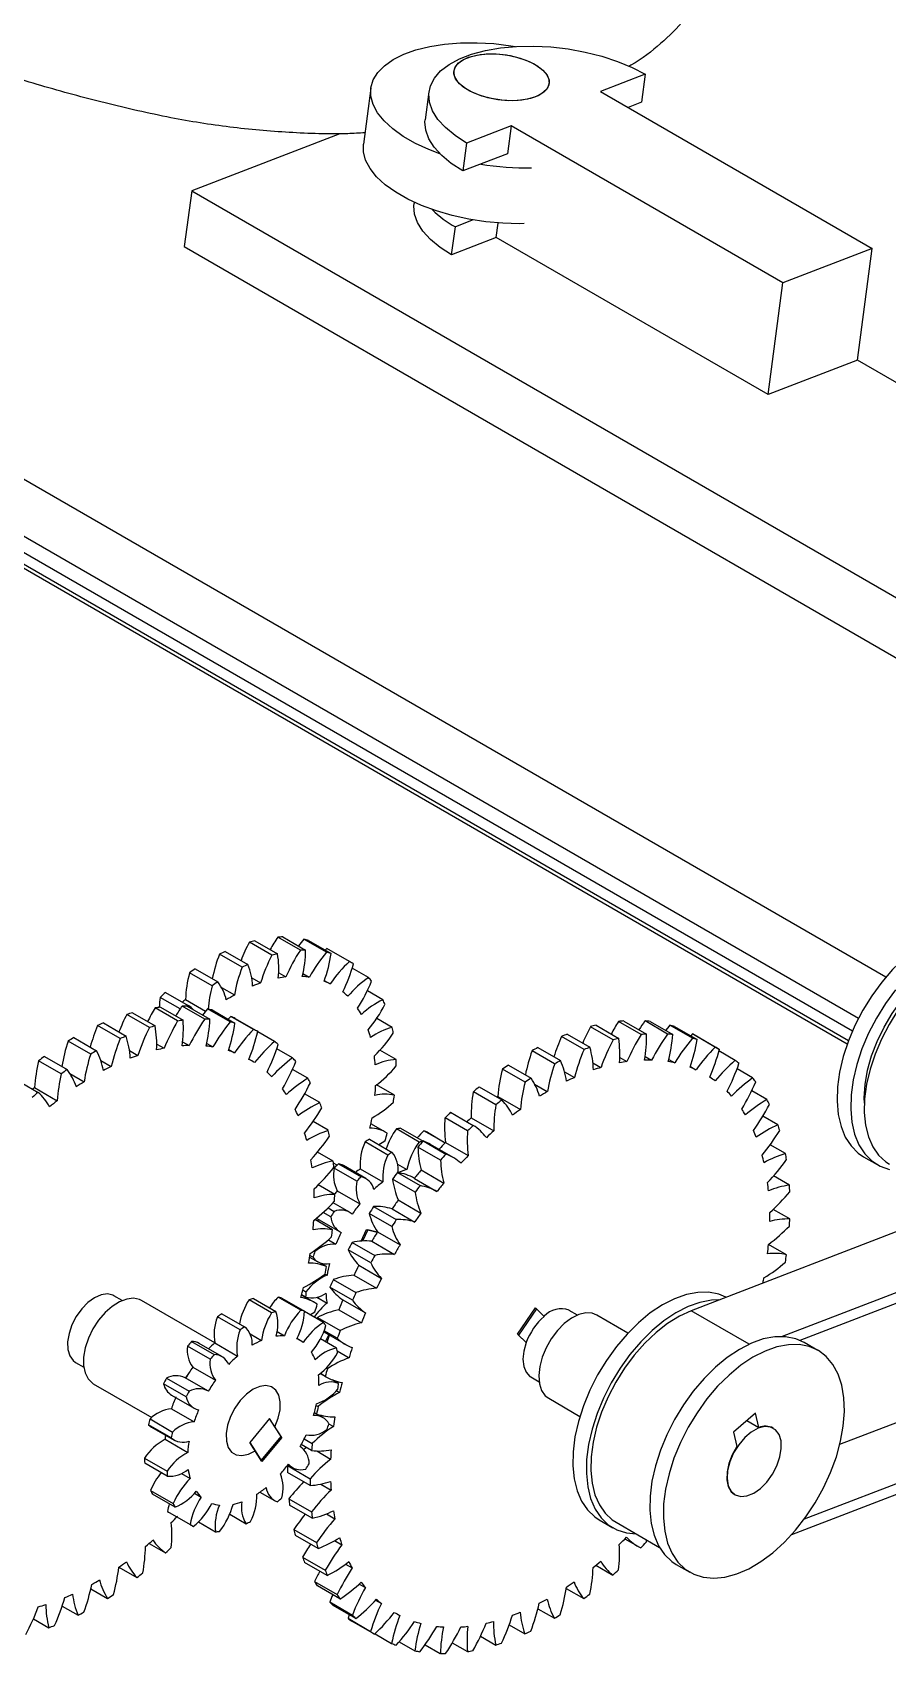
# Model space of a CAD drawing. Header units: millimetres. Extents: x 15 to 415, y 5 to 292.
# Drawn here: x 255.2 to 281.9, y 81.2 to 131.8 of the extents above; entities that cross this region are included whole.
import ezdxf

# ---------------------------------------------------------------- set-up
doc = ezdxf.new("R2010")
doc.units = ezdxf.units.MM

msp = doc.modelspace()

# ---------------------------------------------------------------- linework, layer by layer
at = {"color": 7, "linetype": 'Continuous', "lineweight": 25}
for p, q in [((265.809, 130.09), (265.577, 128.345)), ((274.378, 130.527), (272.983, 129.991)), ((274.378, 130.527), (274.261, 129.655)), ((267.623, 129.983), (267.506, 129.11)), ((272.983, 129.991), (281.467, 125.091)), ((274.261, 129.655), (273.843, 129.494)), ((264.839, 128.67), (260.217, 126.892)), ((270.193, 128.917), (268.798, 128.381)), ((270.193, 128.917), (270.076, 128.045)), ((278.677, 124.018), (270.193, 128.917)), ((268.798, 128.381), (268.681, 127.508)), ((270.076, 128.045), (268.681, 127.508)), ((260.217, 126.892), (259.984, 125.147)), ((260.217, 126.892), (282.843, 113.827)), ((267.162, 126.531), (267.157, 126.493)), ((268.332, 124.891), (268.448, 125.763)), ((269.006, 125.978), (268.448, 125.763)), ((269.727, 125.427), (269.788, 125.884)), ((259.984, 125.147), (282.611, 112.082)), ((269.727, 125.427), (268.332, 124.891)), ((278.212, 120.528), (269.727, 125.427)), ((281.467, 125.091), (278.677, 124.018)), ((281.002, 121.601), (281.467, 125.091)), ((278.212, 120.528), (278.677, 124.018)), ((281.002, 121.601), (278.212, 120.528)), ((286.608, 118.364), (281.002, 121.601)), ((246.004, 121.283), (281.036, 101.055)), ((245.903, 120.84), (280.849, 100.662)), ((281.889, 102.337), (249.814, 120.858)), ((245.954, 120.44), (280.727, 100.361)), ((246.148, 120.203), (280.689, 100.259)), ((262.722, 103.025), (262.015, 103.433)), ((262.184, 103.479), (262.891, 103.071)), ((263.61, 103.183), (262.903, 103.591)), ((263.061, 103.596), (263.768, 103.187)), ((264.426, 103.117), (263.719, 103.525)), ((263.86, 103.488), (264.567, 103.08)), ((261.793, 102.649), (261.086, 103.057)), ((261.26, 103.143), (261.967, 102.735)), ((264.436, 103.237), (264.382, 103.187)), ((265.143, 102.829), (264.436, 103.237)), ((260.854, 102.068), (260.147, 102.476)), ((260.32, 102.598), (261.027, 102.19)), ((262.09, 102.318), (262.367, 102.158)), ((262.931, 102.475), (263.156, 102.345)), ((263.69, 102.451), (263.888, 102.337)), ((264.356, 102.239), (264.54, 102.134)), ((265.736, 102.33), (265.227, 102.624)), ((259.397, 101.864), (260.104, 101.456)), ((261.15, 102.013), (261.55, 101.783)), ((266.185, 101.636), (265.701, 101.916)), ((258.364, 101.228), (259.071, 100.82)), ((259.776, 100.972), (259.069, 101.38)), ((259.854, 101.349), (259.23, 101.709)), ((259.241, 101.403), (259.948, 100.995)), ((260.621, 101.03), (259.914, 101.438)), ((260.023, 101.639), (260.65, 101.278)), ((260.077, 101.432), (260.784, 101.024)), ((261.414, 100.942), (260.707, 101.35)), ((260.858, 101.315), (261.565, 100.907)), ((257.982, 100.42), (257.275, 100.829)), ((257.458, 100.909), (258.165, 100.501)), ((258.892, 100.767), (258.185, 101.176)), ((262.142, 100.708), (261.435, 101.116)), ((261.572, 101.053), (262.279, 100.644)), ((266.475, 100.772), (265.992, 101.05)), ((273.373, 100.386), (272.666, 100.794)), ((272.843, 100.838), (273.55, 100.43)), ((274.247, 100.548), (273.54, 100.956)), ((273.709, 100.971), (274.417, 100.563)), ((275.078, 100.564), (274.371, 100.972)), ((274.53, 100.958), (275.237, 100.55)), ((275.853, 100.433), (275.146, 100.842)), ((275.293, 100.798), (276, 100.39)), ((257.06, 99.936), (256.353, 100.344)), ((256.538, 100.452), (257.245, 100.043)), ((259.123, 100.252), (259.352, 100.119)), ((259.93, 100.326), (260.135, 100.207)), ((260.685, 100.27), (260.874, 100.161)), ((262.796, 100.333), (262.276, 100.633)), ((272.469, 100.08), (271.762, 100.488)), ((271.944, 100.56), (272.651, 100.152)), ((275.854, 100.567), (275.797, 100.507)), ((276.561, 100.158), (275.854, 100.567)), ((275.986, 100.495), (276.693, 100.086)), ((256.14, 99.322), (255.433, 99.73)), ((255.616, 99.862), (256.323, 99.454)), ((257.375, 99.736), (257.699, 99.549)), ((258.271, 100.052), (258.536, 99.899)), ((261.378, 100.084), (261.556, 99.981)), ((262.036, 99.754), (262.003, 99.773)), ((263.364, 99.821), (262.871, 100.106)), ((266.596, 99.765), (266.091, 100.057)), ((271.549, 99.635), (270.842, 100.043)), ((271.026, 100.143), (271.733, 99.734)), ((273.583, 99.831), (273.804, 99.703)), ((274.375, 99.868), (274.575, 99.752)), ((275.113, 99.774), (275.299, 99.667)), ((277.191, 99.743), (276.68, 100.038)), ((256.412, 99.329), (256.854, 99.074)), ((263.839, 99.182), (263.361, 99.458)), ((270.627, 99.057), (269.92, 99.465)), ((270.104, 99.591), (270.811, 99.182)), ((271.861, 99.383), (272.164, 99.208)), ((272.743, 99.667), (272.996, 99.521)), ((275.788, 99.551), (275.963, 99.449)), ((277.733, 99.193), (277.245, 99.475)), ((254.708, 99.151), (255.415, 98.742)), ((255.308, 98.891), (256.015, 98.483)), ((264.212, 98.423), (263.74, 98.696)), ((266.543, 98.652), (265.984, 98.974)), ((269.717, 98.356), (269.01, 98.764)), ((269.19, 98.913), (269.897, 98.505)), ((270.924, 98.997), (271.32, 98.768)), ((278.179, 98.518), (277.703, 98.793)), ((269.771, 98.618), (270.478, 98.21)), ((292.548, 98.368), (275.808, 91.928)), ((264.48, 97.558), (264.004, 97.832)), ((266.269, 97.5), (265.81, 97.765)), ((268.832, 97.541), (268.125, 97.95)), ((268.299, 98.121), (269.006, 97.712)), ((268.943, 97.949), (269.65, 97.541)), ((278.522, 97.727), (278.05, 98)), ((266.335, 96.786), (265.628, 97.195)), ((265.768, 97.278), (266.475, 96.87)), ((267.313, 97.192), (266.606, 97.6)), ((266.738, 97.621), (267.438, 97.217)), ((267.445, 97.225), (268.152, 96.816)), ((268.126, 97.163), (267.469, 97.542)), ((267.574, 97.497), (268.135, 97.172)), ((268.141, 97.179), (268.849, 96.771)), ((264.636, 96.598), (264.148, 96.88)), ((267.987, 96.626), (267.28, 97.035)), ((268.382, 96.71), (267.675, 97.119)), ((278.758, 96.833), (278.279, 97.109)), ((293.657, 96.889), (278.659, 91.12)), ((281.197, 96.732), (281.621, 96.487)), ((264.754, 96.472), (264.642, 96.537)), ((265.374, 95.971), (264.667, 96.38)), ((264.796, 96.516), (265.503, 96.107)), ((265.657, 96.052), (264.95, 96.46)), ((265.477, 96.354), (266.184, 95.946)), ((266.64, 96.239), (267.347, 95.831)), ((266.642, 96.506), (266.936, 96.336)), ((267.379, 96.32), (268.086, 95.912)), ((293.012, 96.31), (279.211, 91.001)), ((264.68, 95.559), (264.168, 95.855)), ((264.761, 95.669), (265.468, 95.26)), ((267.193, 95.624), (266.486, 96.033)), ((267.168, 96.059), (267.875, 95.65)), ((278.882, 95.849), (278.388, 96.134)), ((265.14, 95.003), (264.632, 95.297)), ((265.896, 95.179), (266.603, 94.77)), ((266.666, 95.385), (267.373, 94.977)), ((264.61, 94.456), (264.06, 94.774)), ((264.122, 94.808), (264.829, 94.4)), ((264.175, 94.777), (264.151, 94.721)), ((264.559, 94.857), (264.321, 94.994)), ((264.472, 95.136), (264.66, 95.027)), ((266.463, 94.551), (265.756, 94.959)), ((266.472, 95.104), (267.179, 94.696)), ((278.893, 94.79), (278.371, 95.091)), ((264.482, 94.14), (264.716, 94.004)), ((265.503, 94.099), (265.672, 94.466)), ((265.714, 94.455), (265.552, 94.102)), ((265.672, 94.466), (266.009, 94.378)), ((266.009, 94.378), (265.714, 94.455)), ((266.015, 94.388), (266.722, 93.98)), ((264, 93.594), (263.906, 93.649)), ((264.031, 93.792), (264.06, 93.775)), ((265.808, 93.422), (265.101, 93.83)), ((265.225, 94.059), (265.932, 93.651)), ((265.841, 94.093), (266.548, 93.684)), ((278.79, 93.671), (278.227, 93.997)), ((263.898, 93.6), (264.152, 93.454)), ((264.428, 93.306), (264.24, 93.414)), ((265.435, 93.345), (266.142, 92.937)), ((264.378, 93.072), (264.442, 93.035)), ((265.238, 92.255), (264.531, 92.663)), ((264.637, 92.899), (265.345, 92.49)), ((265.282, 93.039), (265.99, 92.63)), ((278.075, 92.8), (278.059, 92.809)), ((258.042, 92.245), (257.785, 92.394)), ((260.936, 90.921), (258.642, 92.245)), ((262.711, 91.86), (262.004, 92.268)), ((262.14, 92.307), (262.847, 91.899)), ((263.62, 91.94), (262.913, 92.348)), ((263.028, 92.321), (263.735, 91.913)), ((264.052, 92.179), (263.644, 92.415)), ((263.773, 92.354), (263.647, 92.427)), ((263.685, 92.577), (263.783, 92.521)), ((264.119, 92.349), (264.44, 92.164)), ((264.934, 92.271), (265.642, 91.862)), ((261.724, 91.325), (261.017, 91.734)), ((261.155, 91.834), (261.862, 91.426)), ((264.329, 91.555), (263.734, 91.898)), ((264.142, 91.714), (264.849, 91.305)), ((264.806, 91.958), (265.514, 91.55)), ((270.386, 91.194), (270.95, 92.012)), ((270.982, 91.982), (270.417, 91.164)), ((270.95, 92.012), (271.224, 91.751)), ((271.224, 91.751), (270.982, 91.982)), ((272.264, 91.79), (272.006, 91.938)), ((273.838, 91.227), (272.864, 91.79)), ((277.624, 90.88), (275.808, 91.928)), ((280.457, 87.757), (290.951, 91.793)), ((262.038, 91.202), (262.396, 90.996)), ((262.883, 91.275), (263.113, 91.142)), ((264.338, 91.266), (265.025, 90.869)), ((264.761, 91.067), (264.353, 91.303)), ((270.386, 91.194), (270.66, 90.933)), ((270.417, 91.164), (270.66, 90.933)), ((260.792, 90.409), (260.085, 90.817)), ((260.208, 90.965), (260.915, 90.557)), ((261.159, 90.493), (260.452, 90.902)), ((260.936, 90.92), (261.644, 90.512)), ((263.585, 91.008), (263.499, 91.058)), ((264.741, 90.757), (264.237, 91.047)), ((264.761, 90.671), (265.127, 90.46)), ((279.77, 90.688), (279.346, 90.933)), ((256.585, 90.315), (256.842, 90.167)), ((260.25, 90.164), (260.958, 89.755)), ((264.418, 90.134), (264.452, 90.114)), ((278.955, 84.943), (292.556, 90.175)), ((279.348, 85.425), (292.21, 90.373)), ((257.116, 89.664), (257.142, 89.647)), ((257.142, 89.647), (258.967, 88.594)), ((260.042, 89.234), (259.335, 89.643)), ((259.426, 89.818), (260.133, 89.41)), ((260.716, 89.427), (260.009, 89.835)), ((260.133, 89.993), (260.02, 89.828)), ((264.231, 89.966), (264.418, 89.858)), ((264.385, 89.877), (264.232, 89.966)), ((264.801, 89.653), (264.599, 89.77)), ((270.806, 89.86), (271.063, 89.711)), ((259.583, 89.29), (260.29, 88.882)), ((264.737, 89.433), (264.835, 89.376)), ((271.363, 89.192), (272.338, 88.629)), ((259.58, 88.866), (260.287, 88.457)), ((264.116, 88.702), (264.046, 88.743)), ((264.103, 88.968), (264.161, 88.935)), ((264.315, 88.59), (264.127, 88.699)), ((277.817, 88.725), (277.131, 88.132)), ((277.927, 88.278), (277.817, 88.725)), ((259.574, 87.96), (258.867, 88.368)), ((258.913, 88.548), (259.62, 88.139)), ((258.963, 88.295), (259.67, 87.887)), ((262.648, 88.557), (262.026, 87.809)), ((262.648, 88.557), (262.026, 87.809)), ((263.03, 87.964), (262.648, 88.557)), ((262.814, 88.3), (262.648, 88.557)), ((263.005, 88.002), (262.814, 88.3)), ((264.498, 88.4), (264.643, 88.316)), ((277.131, 88.132), (277.241, 87.685)), ((277.55, 88.495), (277.927, 88.278)), ((278.382, 88.257), (278.37, 88.264)), ((259.384, 87.912), (260.091, 87.504)), ((262.409, 87.216), (262.026, 87.809)), ((262.026, 87.809), (262.192, 87.552)), ((262.384, 87.254), (263.005, 88.002)), ((263.03, 87.964), (262.409, 87.216)), ((263.957, 87.561), (263.634, 87.747)), ((263.73, 87.93), (263.98, 87.785)), ((258.741, 87.325), (259.448, 86.917)), ((259.453, 86.758), (258.746, 87.167)), ((262.192, 87.552), (262.384, 87.254)), ((263.204, 87.091), (263.911, 86.683)), ((263.219, 87.112), (263.365, 87.028)), ((264.118, 87.547), (264.554, 87.295)), ((259.895, 86.843), (260.17, 86.684)), ((263.911, 86.47), (263.204, 86.878)), ((258.931, 86.316), (259.638, 85.908)), ((259.693, 85.791), (258.986, 86.2)), ((260.302, 86.232), (260.515, 86.11)), ((262.344, 86.262), (262.8, 85.999)), ((263.249, 86.053), (263.956, 85.645)), ((264.247, 86.514), (264.569, 86.328)), ((277.17, 86.185), (277.182, 86.179)), ((259.459, 85.657), (260.166, 85.249)), ((259.528, 85.614), (260.235, 85.206)), ((261.401, 85.57), (261.911, 85.275)), ((263.979, 85.447), (263.272, 85.855)), ((264.423, 85.583), (264.687, 85.431)), ((260.428, 85.335), (260.959, 85.028)), ((263.407, 85.094), (264.114, 84.686)), ((272.942, 85.394), (273.366, 85.149)), ((273.466, 85.322), (274.821, 84.539)), ((258.885, 84.663), (259.401, 84.365)), ((264.159, 84.505), (263.452, 84.914)), ((264.679, 84.748), (264.907, 84.617)), ((273.744, 84.802), (274.143, 84.572)), ((274.41, 84.776), (274.409, 84.702)), ((263.676, 84.23), (264.383, 83.822)), ((264.449, 83.661), (263.742, 84.07)), ((265.021, 84.016), (265.225, 83.897)), ((257.943, 83.92), (258.504, 83.596)), ((272.838, 83.98), (273.365, 83.675)), ((275.346, 84.005), (275.77, 83.76)), ((257.065, 83.246), (257.587, 82.944)), ((264.051, 83.473), (264.758, 83.064)), ((264.845, 82.927), (264.138, 83.335)), ((265.449, 83.393), (265.638, 83.284)), ((271.91, 83.257), (272.461, 82.939)), ((256.17, 82.706), (256.664, 82.42)), ((264.526, 82.834), (265.233, 82.426)), ((265.34, 82.313), (264.633, 82.722)), ((265.959, 82.889), (266.137, 82.787)), ((266.542, 82.507), (266.556, 82.499)), ((271.028, 82.619), (271.541, 82.323)), ((255.271, 82.307), (255.749, 82.031)), ((265.096, 82.324), (265.803, 81.916)), ((265.927, 81.83), (265.22, 82.238)), ((270.13, 82.12), (270.619, 81.837)), ((265.939, 81.841), (266.457, 81.542)), ((266.694, 81.594), (267.186, 81.31)), ((267.502, 81.499), (267.979, 81.223)), ((268.352, 81.556), (268.825, 81.283)), ((269.233, 81.764), (269.709, 81.489))]:
    msp.add_line(p, q, dxfattribs=at)
at = {"color": 7, "linetype": 'Continuous', "lineweight": 25, "flags": 128}
for points in [[(267.961, 128.048), (267.625, 128.175), (267.199, 128.371), (266.819, 128.588), (266.491, 128.823), (266.222, 129.071), (266.017, 129.327), (265.878, 129.588), (265.809, 129.848), (265.811, 130.103), (265.884, 130.349), (266.026, 130.58), (266.234, 130.793), (266.506, 130.984), (266.837, 131.15), (267.219, 131.288), (267.648, 131.394), (268.114, 131.468), (268.61, 131.508), (269.127, 131.513), (269.655, 131.484), (270.185, 131.42), (270.331, 131.396)], [(268.798, 128.381), (268.438, 128.613), (268.138, 128.861), (267.902, 129.12), (267.734, 129.386), (267.638, 129.652), (267.616, 129.915), (267.668, 130.169), (267.793, 130.41), (267.988, 130.633), (268.251, 130.835), (268.576, 131.01), (268.956, 131.157), (269.386, 131.271), (269.857, 131.352), (270.36, 131.398), (270.886, 131.407), (271.425, 131.38), (271.967, 131.317), (272.502, 131.22), (273.02, 131.089), (273.511, 130.928), (273.967, 130.74), (274.378, 130.527)], [(270.951, 129.821), (270.702, 129.749), (270.414, 129.709), (270.102, 129.703), (269.78, 129.731), (269.463, 129.791), (269.166, 129.882), (268.903, 129.999), (268.687, 130.136), (268.526, 130.287), (268.429, 130.444), (268.401, 130.602), (268.442, 130.751), (268.551, 130.886), (268.723, 130.999), (268.949, 131.086), (269.22, 131.143), (269.521, 131.166), (269.84, 131.155), (270.161, 131.111), (270.47, 131.034), (270.752, 130.93), (270.993, 130.803), (271.182, 130.658), (271.312, 130.503), (271.375, 130.344), (271.368, 130.19), (271.293, 130.047), (271.151, 129.922), (270.951, 129.821)], [(271.12, 130.712), (271.272, 130.56), (271.36, 130.402), (271.379, 130.245), (271.328, 130.098), (271.21, 129.965), (271.031, 129.855), (270.798, 129.772), (270.523, 129.72), (270.218, 129.701), (269.898, 129.717), (269.577, 129.766), (269.272, 129.846), (268.995, 129.954), (268.76, 130.084), (268.578, 130.23), (268.457, 130.386), (268.403, 130.545), (268.419, 130.698), (268.504, 130.839), (268.654, 130.961), (268.861, 131.058), (269.116, 131.126), (269.408, 131.162), (269.722, 131.163), (270.045, 131.131), (270.36, 131.066), (270.653, 130.971), (270.91, 130.852), (271.12, 130.712)], [(268.681, 127.508), (268.322, 127.741), (268.022, 127.989), (267.785, 128.248), (267.618, 128.513), (267.522, 128.78), (267.5, 129.042), (267.506, 129.11)], [(270.596, 125.865), (270.45, 125.862), (269.926, 125.875), (269.396, 125.922), (268.868, 126.002), (268.352, 126.116), (267.857, 126.259), (267.393, 126.43), (266.966, 126.626), (266.586, 126.843), (266.259, 127.078), (265.99, 127.326), (265.784, 127.582), (265.646, 127.843), (265.577, 128.103), (265.577, 128.345)], [(268.332, 124.891), (267.973, 125.123), (267.673, 125.371), (267.436, 125.63), (267.269, 125.895), (267.173, 126.162), (267.151, 126.425), (267.157, 126.493)], [(284.312, 103.841), (283.955, 103.78), (283.585, 103.655), (283.208, 103.469), (282.831, 103.223), (282.461, 102.924), (282.103, 102.577), (281.765, 102.186), (281.453, 101.76), (281.172, 101.307), (280.927, 100.833), (280.722, 100.348), (280.562, 99.861), (280.448, 99.379), (280.384, 98.912), (280.37, 98.468), (280.406, 98.054), (280.492, 97.679), (280.627, 97.349), (280.807, 97.07), (281.03, 96.846), (281.197, 96.732)], [(281.221, 98.407), (281.217, 98.572), (281.244, 98.992), (281.321, 99.432), (281.448, 99.883), (281.62, 100.335), (281.836, 100.78), (282.089, 101.206), (282.375, 101.606), (282.688, 101.971), (283.021, 102.292), (283.366, 102.564), (283.717, 102.78), (283.759, 102.802)], [(284.346, 103.103), (283.981, 102.934), (283.615, 102.705), (283.254, 102.423), (282.905, 102.091), (282.574, 101.716), (282.269, 101.306), (281.994, 100.867), (281.754, 100.408), (281.555, 99.937), (281.399, 99.464), (281.29, 98.997), (281.23, 98.544), (281.219, 98.115), (281.259, 97.717), (281.347, 97.357), (281.484, 97.043), (281.665, 96.78), (281.888, 96.572), (282.004, 96.497)], [(282.19, 101.941), (281.877, 101.515), (281.596, 101.062), (281.351, 100.588), (281.146, 100.103), (280.986, 99.616), (280.872, 99.134), (280.808, 98.667), (280.794, 98.223), (280.83, 97.81), (280.916, 97.434), (281.051, 97.104), (281.231, 96.825), (281.454, 96.601), (281.716, 96.438), (282.011, 96.336)], [(260.104, 101.456), (260.083, 101.437), (260.078, 101.432)], [(261.435, 101.116), (261.358, 101.032), (261.354, 101.028)], [(275.146, 100.842), (275.072, 100.752), (275.014, 100.679)], [(269.771, 98.618), (269.741, 98.596), (269.74, 98.596)], [(264.179, 94.78), (264.156, 94.735), (264.15, 94.722)], [(257.785, 92.394), (257.755, 92.41), (257.584, 92.449), (257.389, 92.423), (257.182, 92.332), (256.975, 92.182), (256.781, 91.982), (256.611, 91.744), (256.476, 91.482), (256.384, 91.213), (256.34, 90.952), (256.347, 90.716), (256.406, 90.518), (256.511, 90.37), (256.585, 90.315)], [(258.642, 92.245), (258.586, 92.273), (258.398, 92.315), (258.185, 92.292), (257.959, 92.207), (257.73, 92.063), (257.509, 91.866), (257.305, 91.627), (257.129, 91.356), (256.989, 91.065), (256.89, 90.769), (256.839, 90.481), (256.837, 90.215), (256.884, 89.984), (256.979, 89.797), (257.116, 89.664)], [(276.896, 92.347), (276.673, 92.44), (276.359, 92.502), (276.02, 92.499), (275.662, 92.432), (275.291, 92.3), (274.914, 92.107), (274.537, 91.856), (274.167, 91.552), (273.812, 91.199), (273.476, 90.805), (273.167, 90.376), (272.889, 89.92), (272.648, 89.445), (272.448, 88.959), (272.292, 88.472), (272.184, 87.991), (272.125, 87.526), (272.116, 87.085), (272.157, 86.675), (272.249, 86.304), (272.388, 85.979), (272.573, 85.705), (272.8, 85.488), (272.942, 85.394)], [(276.679, 92.263), (276.444, 92.254), (276.086, 92.187), (275.715, 92.055), (275.338, 91.862), (274.961, 91.611), (274.592, 91.307), (274.236, 90.954), (273.9, 90.56), (273.591, 90.131), (273.313, 89.675), (273.072, 89.2), (272.872, 88.714), (272.716, 88.227), (272.608, 87.746), (272.549, 87.281), (272.54, 86.84), (272.582, 86.43), (272.673, 86.059), (272.812, 85.734), (272.997, 85.46), (273.224, 85.243), (273.49, 85.085), (273.788, 84.991), (274.09, 84.961)], [(263.908, 91.797), (263.98, 91.838), (264.065, 91.889)], [(264.142, 91.714), (264.13, 91.684), (264.126, 91.672)], [(272.864, 91.79), (272.724, 91.845), (272.524, 91.857), (272.304, 91.805), (272.075, 91.692), (271.848, 91.523), (271.634, 91.306), (271.441, 91.05), (271.281, 90.768), (271.159, 90.474), (271.082, 90.18)], [(275.808, 91.928), (275.443, 91.759), (275.077, 91.53), (274.716, 91.248), (274.367, 90.916), (274.036, 90.541), (273.731, 90.131), (273.456, 89.692), (273.216, 89.233), (273.017, 88.762), (272.861, 88.289), (272.752, 87.822), (272.691, 87.369), (272.681, 86.94), (272.72, 86.542), (272.809, 86.182), (272.946, 85.868), (273.127, 85.604), (273.35, 85.397), (273.466, 85.322)], [(279.346, 90.933), (279.077, 91.052), (278.763, 91.114), (278.424, 91.111), (278.066, 91.044), (277.695, 90.912), (277.318, 90.719), (276.941, 90.468), (276.571, 90.164), (276.216, 89.811), (275.88, 89.417), (275.571, 88.988), (275.293, 88.532), (275.052, 88.056), (274.852, 87.571), (274.696, 87.083), (274.588, 86.603), (274.529, 86.138), (274.52, 85.697), (274.561, 85.287), (274.653, 84.916), (274.792, 84.591), (274.977, 84.317), (275.204, 84.1), (275.346, 84.005)], [(270.66, 90.933), (270.584, 90.665), (270.558, 90.411), (270.583, 90.186), (270.658, 90.005), (270.779, 89.877), (270.806, 89.86)], [(280.515, 89.598), (280.399, 89.946), (280.237, 90.247), (280.03, 90.493), (279.784, 90.681), (279.501, 90.807), (279.187, 90.869), (278.848, 90.866), (278.49, 90.799), (278.119, 90.667), (277.742, 90.474), (277.365, 90.223), (276.996, 89.919), (276.64, 89.566), (276.304, 89.172), (275.995, 88.743), (275.717, 88.287), (275.476, 87.811), (275.276, 87.326), (275.121, 86.838), (275.012, 86.358), (274.953, 85.893), (274.944, 85.452), (274.986, 85.042), (275.077, 84.671), (275.216, 84.346), (275.401, 84.072), (275.628, 83.855), (275.894, 83.697), (276.192, 83.603), (276.519, 83.573), (276.869, 83.608), (277.234, 83.708), (277.609, 83.871), (277.987, 84.093), (278.361, 84.372), (278.724, 84.701), (279.071, 85.075), (279.394, 85.488), (279.688, 85.931), (279.948, 86.398), (280.169, 86.88), (280.348, 87.367), (280.48, 87.852), (280.564, 88.326), (280.598, 88.78), (280.581, 89.207), (280.515, 89.598)], [(271.082, 90.18), (271.053, 89.9), (271.074, 89.649), (271.143, 89.436), (271.258, 89.273), (271.363, 89.192)], [(262.814, 88.3), (262.917, 88.569), (262.974, 88.834), (262.98, 89.078), (262.934, 89.287), (262.841, 89.448), (262.704, 89.552), (262.533, 89.592), (262.339, 89.565), (262.131, 89.474), (261.924, 89.324), (261.73, 89.124), (261.56, 88.886), (261.425, 88.624), (261.333, 88.355), (261.289, 88.094), (261.297, 87.858), (261.355, 87.66), (261.46, 87.513), (261.606, 87.425), (261.784, 87.402), (261.984, 87.445), (262.192, 87.552)], [(262.814, 88.3), (262.917, 88.569), (262.974, 88.834), (262.98, 89.078), (262.934, 89.287), (262.841, 89.448), (262.704, 89.552), (262.533, 89.592), (262.339, 89.565), (262.131, 89.474), (261.924, 89.324), (261.73, 89.124), (261.56, 88.886), (261.425, 88.624), (261.333, 88.355), (261.289, 88.094), (261.297, 87.858), (261.355, 87.66), (261.46, 87.513), (261.606, 87.425), (261.784, 87.402), (261.984, 87.445), (262.192, 87.552)], [(258.867, 88.368), (258.921, 88.323), (258.963, 88.295)], [(278.556, 88.065), (278.445, 88.211), (278.293, 88.295), (278.109, 88.311), (277.904, 88.258), (277.691, 88.14), (277.484, 87.964), (277.296, 87.741), (277.138, 87.485), (277.021, 87.212), (276.951, 86.94), (276.934, 86.685), (276.97, 86.464), (277.057, 86.29), (277.189, 86.174), (277.359, 86.124), (277.555, 86.143), (277.766, 86.229), (277.977, 86.377), (278.177, 86.578), (278.351, 86.82), (278.49, 87.086), (278.584, 87.361), (278.627, 87.626), (278.618, 87.866), (278.556, 88.065)], [(263.791, 87.657), (263.764, 87.635), (263.716, 87.594)], [(277.241, 87.685), (277.095, 87.428), (276.99, 87.159), (276.932, 86.894), (276.925, 86.649), (276.969, 86.439), (277.061, 86.277), (277.17, 86.185)], [(265.13, 82.434), (265.13, 82.433), (265.096, 82.324)]]:
    msp.add_lwpolyline(points, dxfattribs=at)
at = {"color": 7, "linetype": 'Continuous', "lineweight": 25}
for centre, radius, start, end in [((270.607, 135.763), 8.156, 260.3465, 271.5578), ((270.044, 128.643), 3.293, 225.3102, 241.0133), ((266.024, 101.281), 4.55, 151.7724, 159.7387), ((263.266, 99.175), 4.438, 104.1168, 106.3743), ((266.782, 100.945), 4.695, 145.7064, 151.2785), ((263.078, 100.338), 3.257, 90.3134, 93.088), ((267.063, 100.658), 4.405, 139.3871, 142.9168), ((263.14, 101.01), 2.581, 73.7833, 77.0239), ((264.777, 101.551), 3.987, 157.7977, 169.3513), ((263.85, 97.666), 6.059, 115.3061, 117.1405), ((266.63, 100.92), 4.439, 151.69, 163.8014), ((263.973, 98.767), 4.438, 104.1168, 106.3743), ((260.524, 102.61), 2.412, 352.8092, 11.0256), ((267.469, 100.549), 4.672, 145.6894, 157.3923), ((263.785, 99.93), 3.257, 90.3134, 93.088), ((260.643, 103.141), 3.125, 345.5382, 0.8531), ((267.919, 100.132), 4.594, 139.4893, 151.3251), ((260.787, 103.583), 3.814, 339.0204, 352.4252), ((263.847, 100.602), 2.581, 73.7833, 77.0239), ((268.01, 99.733), 4.22, 132.7962, 145.3246), ((261.052, 103.867), 4.356, 332.907, 345.1709), ((263.905, 100.766), 2.406, 55.6199, 59.0155), ((263.294, 101.584), 3.271, 164.1677, 179.0228), ((264.818, 96.049), 7.945, 124.4807, 126.0118), ((265.439, 101.158), 3.94, 157.7572, 170.8744), ((264.557, 97.257), 6.059, 115.3061, 117.1405), ((260.334, 102.021), 1.782, 1.3156, 23.6272), ((263.544, 99.055), 3.313, 96.7267, 100.9208), ((263.512, 99.867), 2.499, 81.3393, 86.4017), ((267.827, 99.372), 3.622, 125.2492, 139.1241), ((263.683, 100.537), 2.726, 38.0076, 41.1321), ((266.001, 94.594), 9.822, 132.2537, 133.583), ((264.124, 101.152), 3.396, 164.3517, 176.7514), ((265.525, 95.641), 7.945, 124.4807, 126.0118), ((260.013, 101.363), 1.309, 11.7676, 39.2108), ((264.563, 96.467), 6.11, 119.5445, 122.3332), ((263.873, 97.863), 4.551, 109.3228, 112.7168), ((263.595, 100.227), 2.128, 63.65, 69.2843), ((263.552, 100.18), 2.191, 45.4948, 51.0205), ((261.5, 103.908), 4.65, 326.9142, 338.6555), ((260.159, 94.754), 6.718, 105.4946, 107.0854), ((265.142, 97.82), 7.04, 149.6197, 153.562), ((259.887, 96.004), 5.437, 96.8152, 98.6469), ((262.161, 101.289), 2.961, 171.8462, 177.8814), ((265.696, 97.47), 7.013, 145.536, 148.536), ((259.833, 96.96), 4.479, 86.8807, 88.9649), ((264.732, 95.617), 7.645, 128.0216, 128.9766), ((259.613, 100.662), 0.933, 44.3806, 58.2263), ((265.958, 97.151), 6.724, 141.3524, 143.4472), ((259.909, 97.578), 3.856, 75.7579, 78.0612), ((263.162, 99.87), 2.691, 29.0521, 33.8706), ((267.48, 99.026), 2.914, 116.3768, 132.4266), ((262.138, 103.625), 4.635, 320.7769, 332.5421), ((262.976, 100.116), 3.551, 22.7321, 25.3513), ((263.116, 98.444), 6.309, 157.7939, 164.2302), ((260.699, 93.287), 8.282, 113.0299, 114.4134), ((264.285, 98.159), 6.805, 153.6839, 158.7177), ((264.884, 97.799), 6.687, 153.646, 161.6975), ((260.866, 94.346), 6.718, 105.4946, 107.0854), ((255.688, 100.224), 3.435, 357.4303, 9.9921), ((265.787, 97.445), 6.969, 149.5991, 157.4317), ((260.594, 95.596), 5.437, 96.8152, 98.6469), ((255.818, 100.773), 4.137, 351.9777, 3.0729), ((266.43, 97.044), 7.045, 145.5431, 153.3187), ((260.54, 96.551), 4.479, 86.8807, 88.9649), ((255.929, 101.278), 4.862, 347.0394, 357.0001), ((266.814, 96.63), 6.91, 141.3965, 149.2733), ((256.066, 101.72), 5.558, 342.4782, 351.5873), ((260.616, 97.17), 3.856, 75.7579, 78.0612), ((259.999, 97.858), 3.561, 63.7943, 66.2229), ((267.069, 98.638), 2.215, 105.5669, 124.8525), ((261.716, 99.729), 4.872, 10.2378, 12.3591), ((278.79, 97.607), 6.904, 152.5056, 157.197), ((274.275, 94.688), 6.315, 103.1047, 104.7624), ((279.557, 97.261), 7.061, 148.4426, 152.1005), ((274.073, 95.859), 5.126, 94.0675, 95.9727), ((280.016, 96.921), 6.949, 144.3366, 147.0779), ((274.068, 96.719), 4.264, 83.7709, 85.9245), ((274.16, 97.237), 3.737, 72.355, 74.7069), ((261.737, 98.601), 5.658, 162.0564, 170.35), ((261.507, 91.706), 10.059, 119.6055, 120.8208), ((263.745, 98.065), 6.225, 157.7651, 166.2106), ((261.406, 92.879), 8.282, 113.0299, 114.4134), ((255.501, 99.637), 2.801, 3.5654, 17.9609), ((266.956, 96.23), 6.575, 137.072, 145.2146), ((256.274, 102.067), 6.171, 338.1806, 346.6755), ((260.706, 97.449), 3.561, 63.7943, 66.2229), ((266.894, 95.856), 6.07, 132.4715, 141.0605), ((256.588, 102.281), 6.649, 334.0498, 342.1322), ((260.687, 97.428), 3.59, 51.6089, 54.0245), ((262.299, 99.493), 3.634, 15.3614, 19.3049), ((262.909, 102.974), 4.317, 314.2101, 326.5493), ((277.73, 97.906), 6.503, 156.6064, 162.5693), ((274.735, 93.273), 7.803, 110.9541, 112.3937), ((279.393, 97.248), 6.788, 152.4697, 160.4405), ((274.982, 94.279), 6.315, 103.1047, 104.7624), ((269.951, 99.931), 3.633, 355.7884, 7.8885), ((280.221, 96.876), 7.013, 148.4284, 156.2282), ((274.78, 95.45), 5.126, 94.0675, 95.9727), ((270.071, 100.469), 4.347, 350.5006, 1.2351), ((280.789, 96.468), 7.028, 144.3548, 152.1433), ((274.775, 96.31), 4.264, 83.7709, 85.9245), ((270.185, 100.959), 5.069, 345.6845, 355.3715), ((281.1, 96.057), 6.833, 140.1659, 148.1023), ((270.339, 101.376), 5.747, 341.2105, 350.1189), ((274.867, 96.829), 3.737, 72.355, 74.7069), ((274.231, 97.424), 3.536, 60.2548, 62.6948), ((260.232, 98.584), 4.933, 166.5724, 176.4368), ((262.537, 90.129), 11.944, 125.4143, 126.4982), ((262.41, 98.202), 5.624, 162.0421, 171.0803), ((262.214, 91.297), 10.059, 119.6055, 120.8208), ((255.227, 99.008), 2.268, 10.5862, 27.1636), ((260.768, 93.44), 6.834, 109.0685, 111.2028), ((260.4, 94.694), 5.526, 100.9321, 103.3911), ((260.259, 95.71), 4.499, 91.5756, 94.3957), ((260.281, 96.432), 3.776, 80.9693, 84.1392), ((260.371, 96.841), 3.356, 69.3239, 72.7525), ((260.418, 96.953), 3.235, 57.1476, 60.6613), ((266.673, 95.506), 5.438, 127.4806, 136.7233), ((260.442, 97.174), 3.943, 39.9029, 42.1722), ((260.98, 99.233), 4.981, 4.2701, 7.4658), ((266.656, 98.141), 1.625, 92.1313, 115.8631), ((260.005, 99.555), 6.594, 0.0929, 1.8267), ((276.378, 98.115), 5.862, 160.8018, 168.4928), ((275.468, 91.713), 9.528, 117.7875, 119.0476), ((276.175, 91.305), 9.528, 117.7875, 119.0476), ((269.537, 98.74), 2.411, 8.4478, 24.3623), ((278.318, 97.544), 6.375, 156.5594, 164.8715), ((275.442, 92.865), 7.803, 110.9541, 112.3937), ((269.784, 99.355), 2.976, 1.7064, 15.5324), ((274.473, 95.495), 4.258, 88.6274, 91.553), ((274.526, 96.127), 3.623, 77.6852, 80.9434), ((281.179, 95.663), 6.444, 135.7722, 144.0245), ((270.574, 101.689), 6.325, 336.9706, 345.3265), ((281.065, 95.297), 5.898, 131.0713, 139.8268), ((274.939, 97.016), 3.536, 60.2548, 62.6948), ((274.865, 96.919), 3.659, 48.1395, 50.5248), ((260.939, 98.176), 4.933, 166.5724, 176.4368), ((263.244, 89.72), 11.944, 125.4143, 126.4982), ((254.855, 98.32), 1.855, 18.7207, 37.6853), ((261.388, 92.032), 8.373, 116.1406, 118.0046), ((260.309, 96.817), 3.409, 45.1383, 48.5313), ((257.03, 102.324), 6.95, 329.9993, 337.8463), ((263.704, 101.96), 3.756, 306.8704, 320.4119), ((274.889, 98.155), 5.139, 165.2276, 174.8262), ((276.442, 90.123), 11.394, 123.7995, 124.918), ((277.035, 97.722), 5.809, 160.7813, 169.6255), ((275.404, 91.994), 7.907, 114.1899, 116.1263), ((274.857, 93.368), 6.428, 106.8288, 109.052), ((274.559, 94.56), 5.198, 98.3514, 100.9128), ((274.615, 96.447), 3.291, 65.8215, 69.2955), ((274.628, 96.48), 3.255, 53.6193, 57.1186), ((270.924, 101.858), 6.755, 332.8716, 340.8684), ((264.404, 88.265), 13.805, 130.6305, 131.6146), ((262.439, 89.716), 11.62, 127.8553, 128.2555), ((254.394, 97.551), 1.569, 28.1732, 49.3869), ((262.237, 90.573), 10.062, 122.3424, 123.9915), ((259.949, 96.51), 3.883, 33.9313, 37.0427), ((266.344, 95.166), 4.733, 121.9622, 132.1036), ((257.602, 102.159), 7.047, 325.9479, 333.7221), ((259.883, 96.782), 4.626, 29.2054, 31.2453), ((259.362, 99.206), 6.6, 355.1677, 357.8167), ((273.361, 97.997), 4.419, 170.0044, 180.6217), ((277.576, 88.621), 13.276, 129.171, 130.1811), ((275.596, 97.747), 5.139, 165.2276, 174.8262), ((277.149, 89.714), 11.394, 123.7995, 124.918), ((269.194, 98.071), 1.962, 16.236, 34.5036), ((276.192, 90.539), 9.563, 120.6238, 122.3297), ((274.455, 96.287), 3.515, 41.7863, 45.1109), ((280.808, 94.952), 5.239, 125.9427, 135.4187), ((271.404, 101.844), 7, 328.8292, 336.6387), ((274.536, 96.615), 4.106, 36.6837, 38.8923), ((263.252, 89.173), 11.791, 127.86, 129.3436), ((259.276, 96.122), 4.661, 23.8982, 26.6528), ((265.954, 94.813), 4.008, 115.7525, 127.0842), ((258.29, 101.759), 6.933, 321.814, 329.6736), ((258.963, 96.352), 5.643, 19.7502, 21.537), ((264.394, 100.644), 3.061, 298.3117, 313.8423), ((266.244, 97.484), 1.205, 75.667, 104.6694), ((258.095, 99.671), 8.509, 351.658, 353.1207), ((274.068, 97.589), 4.419, 170.0044, 180.6217), ((278.283, 88.212), 13.276, 129.171, 130.1811), ((268.757, 97.329), 1.638, 25.2908, 45.8962), ((277.167, 89.111), 11.293, 126.3217, 127.8486), ((274.009, 95.947), 4.077, 30.895, 33.9069), ((280.456, 94.611), 4.522, 120.2422, 130.6962), ((272.012, 101.613), 7.036, 324.7623, 332.5449), ((273.876, 96.201), 4.887, 26.335, 28.3017), ((257.712, 99.424), 8.267, 347.4437, 349.7235), ((271.814, 97.642), 3.702, 175.2389, 187.1881), ((278.755, 87.315), 15.036, 134.0577, 134.9874), ((277.473, 88.291), 12.885, 131.4511, 132.2622), ((279.462, 86.907), 15.036, 134.0577, 134.9874), ((268.245, 96.487), 1.443, 35.7327, 58.1692), ((280.056, 94.249), 3.802, 113.7975, 125.5358), ((272.849, 95.778), 5.998, 17.2451, 18.9606), ((258.266, 95.745), 5.74, 15.1242, 17.5217), ((265.541, 94.416), 3.316, 108.6606, 121.5229), ((259.059, 101.109), 6.616, 317.5113, 325.6198), ((257.683, 95.979), 6.978, 11.5227, 13.0736), ((267.164, 96.484), 1.692, 155.1568, 184.3948), ((267.593, 94.076), 3.686, 119.671, 122.2067), ((265.786, 96.653), 0.974, 56.8932, 90.3493), ((264.614, 99.529), 2.815, 300.8385, 305.7696), ((256.318, 100.026), 10.322, 344.3725, 345.6585), ((268.475, 96.259), 2.3, 144.3266, 161.8032), ((266.978, 95.637), 1.998, 96.9169, 100.7306), ((269.111, 95.89), 2.219, 144.0771, 168.4155), ((268.773, 96.051), 1.981, 131.1773, 140.069), ((279.842, 86.291), 16.53, 138.5905, 139.4632), ((267.686, 95.229), 1.998, 96.9169, 100.7306), ((266.989, 95.929), 1.374, 60.019, 70.6289), ((267.009, 96.344), 1.284, 63.9055, 69.0288), ((278.577, 87.159), 14.467, 136.1631, 137.3243), ((272.521, 97.234), 3.702, 175.2389, 187.1881), ((278.24, 87.815), 12.976, 131.4536, 132.8455), ((273.239, 95.553), 4.943, 21.2286, 23.8772), ((272.728, 101.141), 6.861, 320.5888, 328.5032), ((267.871, 96.075), 1.692, 155.1568, 184.3948), ((268.3, 93.668), 3.686, 119.671, 122.2067), ((265.831, 96.347), 0.83, 351.6025, 39.0513), ((270.316, 97.092), 3.037, 181.0864, 194.7246), ((280.55, 85.883), 16.53, 138.5905, 139.4632), ((267.697, 95.523), 1.371, 47.4202, 70.6292), ((279.293, 86.742), 14.48, 136.1634, 137.4571), ((272.134, 95.194), 6.106, 12.8056, 15.1063), ((279.641, 93.833), 3.127, 106.4119, 119.7864), ((271.471, 95.438), 7.419, 9.3487, 10.8376), ((256.944, 95.458), 7.094, 7.5072, 9.589), ((265.127, 93.945), 2.698, 100.4832, 115.2453), ((259.861, 100.212), 6.126, 312.943, 321.479), ((256.092, 95.741), 8.587, 4.3737, 5.7243), ((265.657, 96.149), 1.016, 166.8933, 208.2047), ((268.804, 92.57), 5.623, 135.4468, 137.36), ((264.717, 96.054), 0.468, 60.1078, 80.2296), ((267.522, 93.565), 3.459, 126.248, 129.3192), ((280.7, 85.597), 17.633, 142.8797, 143.7156), ((266.453, 94.828), 1.423, 59.8341, 82.4768), ((267.543, 94.331), 2.095, 106.8451, 115.1945), ((279.492, 86.36), 15.682, 140.5719, 141.7986), ((271.023, 96.684), 3.037, 181.0864, 194.7246), ((273.512, 100.419), 6.491, 316.2197, 324.4327), ((255.378, 95.321), 8.667, 0.8653, 2.6869), ((268.388, 92.679), 4.7, 140.496, 142.1675), ((266.364, 95.741), 1.016, 166.8933, 208.2047), ((269.511, 92.162), 5.623, 135.4468, 137.36), ((265.4, 95.605), 0.513, 12.4418, 78.395), ((268.305, 93.058), 3.583, 126.3003, 132.1357), ((268.925, 96.364), 2.462, 187.7366, 203.4295), ((281.407, 85.189), 17.633, 142.8797, 143.7156), ((267.16, 94.42), 1.423, 59.8341, 82.4768), ((280.199, 85.952), 15.682, 140.5719, 141.7986), ((270.732, 94.946), 7.53, 5.4912, 7.4918), ((279.23, 93.335), 2.538, 97.8844, 113.2636), ((269.808, 95.25), 9.094, 2.4765, 3.7764), ((260.638, 99.086), 5.505, 307.9965, 317.1641), ((264.72, 93.374), 2.185, 91.0464, 108.0424), ((254.289, 95.686), 10.392, 358.1103, 359.2996), ((269.171, 92.21), 4.797, 140.5179, 145.3214), ((281.204, 85.245), 18.248, 147.0213, 147.8383), ((265.983, 93.582), 1.599, 72.1898, 93.1354), ((280.127, 85.883), 16.477, 144.782, 145.969), ((269.632, 95.956), 2.462, 187.7366, 203.4295), ((274.313, 99.452), 5.958, 311.5542, 320.2508), ((253.674, 95.359), 10.371, 355.0045, 356.6205), ((270.251, 91.566), 6.576, 148.2415, 149.9653), ((265.137, 94.894), 0.58, 183.6741, 244.3071), ((264.872, 94.524), 0.546, 49.6251, 112.8107), ((267.685, 95.491), 2.001, 195.4106, 213.4393), ((281.911, 84.837), 18.248, 147.0213, 147.8383), ((266.69, 93.174), 1.599, 72.1898, 93.1354), ((280.834, 85.475), 16.477, 144.782, 145.969), ((269.114, 94.858), 9.152, 359.0951, 0.8518), ((278.823, 92.732), 2.059, 88.064, 105.7498), ((267.966, 95.251), 10.936, 356.4338, 357.5833), ((261.332, 97.767), 4.804, 302.5372, 312.5773), ((264.308, 92.687), 1.794, 80.2949, 99.6852), ((252.405, 95.823), 12.282, 352.5449, 353.6088), ((269.242, 92.14), 4.894, 152.876, 157.616), ((280.393, 85.71), 16.794, 148.885, 150.057), ((268.392, 95.083), 2.001, 195.4106, 213.4393), ((275.072, 98.266), 5.308, 306.4741, 315.8679), ((251.963, 95.566), 12.095, 349.7487, 351.2074), ((269.583, 91.841), 5.852, 160.7015, 162.5646), ((264.673, 93.074), 0.932, 87.3155, 131.1519), ((281.264, 85.206), 18.32, 151.1021, 151.917), ((266.618, 94.516), 1.665, 204.3318, 224.7186), ((265.634, 92.202), 1.902, 83.7566, 102.4076), ((281.971, 84.798), 18.32, 151.1021, 151.917), ((266.341, 91.794), 1.902, 83.7566, 102.4076), ((281.1, 85.302), 16.794, 148.885, 150.057), ((267.394, 94.947), 10.874, 353.4266, 354.9925), ((278.405, 92.011), 1.705, 76.9533, 97.0183), ((266.086, 95.441), 12.827, 351.0387, 352.0723), ((263.865, 91.882), 1.531, 68.4218, 89.9837), ((264.403, 93.884), 0.497, 215.6525, 283.089), ((250.588, 96.126), 14.125, 347.513, 348.4822), ((268.202, 92.466), 3.802, 165.779, 171.3882), ((280.227, 85.797), 16.606, 152.9654, 154.1462), ((267.325, 94.108), 1.665, 204.3318, 224.7186), ((275.731, 96.9), 4.594, 300.8375, 311.1817), ((250.383, 95.9), 13.711, 344.9479, 346.2896), ((261.889, 96.304), 4.079, 296.4041, 307.6035), ((265.057, 91.568), 1.591, 112.7375, 143.2153), ((280.835, 85.416), 17.842, 155.2054, 156.0348), ((265.729, 93.491), 1.456, 214.6368, 236.9309), ((265.449, 90.713), 2.331, 94.1077, 110.3836), ((266.157, 90.305), 2.331, 94.1077, 110.3836), ((280.934, 85.389), 16.606, 152.9654, 154.1462), ((265.827, 95.174), 12.458, 349.0583, 349.7413), ((263.822, 91.111), 2.155, 147.525, 169.1379), ((262.747, 89.977), 2.408, 104.6061, 107.9738), ((264.47, 90.812), 2.188, 135.3942, 146.5944), ((262.657, 90.989), 1.383, 74.4717, 79.3474), ((263.356, 90.972), 1.394, 55.9607, 78.9185), ((267.751, 92.194), 3.981, 175.2879, 177.6965), ((263.96, 93.091), 0.761, 255.787, 306.1294), ((265.738, 90.572), 2.054, 129.1849, 145.9125), ((248.987, 96.535), 15.777, 342.876, 343.7763), ((266.699, 92.554), 2.292, 181.9369, 189.799), ((279.609, 86.074), 15.93, 157.1063, 158.3203), ((281.542, 85.008), 17.842, 155.2054, 156.0348), ((266.436, 93.083), 1.456, 214.6368, 236.9309), ((262.401, 91.186), 1.488, 158.4297, 190.32), ((263.599, 88.319), 4.281, 124.8089, 127.1036), ((264.485, 90.724), 2.107, 147.3732, 172.5814), ((263.454, 89.569), 2.408, 104.6061, 107.9738), ((261.657, 91.508), 1.252, 342.3517, 18.1976), ((265.254, 90.341), 2.286, 135.6246, 159.483), ((261.809, 91.984), 1.927, 331.1199, 357.8916), ((263.364, 90.581), 1.383, 74.4717, 79.3474), ((265.461, 89.155), 2.879, 103.1411, 117.2761), ((280.316, 85.665), 15.93, 157.1063, 158.3203), ((272.508, 90.26), 1.967, 130.7461, 160.005), ((271.749, 91.288), 0.7, 68.3876, 138.5684), ((263.108, 90.778), 1.488, 158.4297, 190.32), ((264.306, 87.911), 4.281, 124.8089, 127.1036), ((261.41, 90.893), 0.699, 356.3386, 49.6759), ((263.051, 89.797), 1.346, 87.3792, 98.592), ((265.306, 89.935), 1.891, 121.1066, 148.2204), ((262.207, 92.112), 2.292, 319.8031, 343.6173), ((263.302, 90.583), 1.414, 38.6357, 43.4394), ((266.522, 90.104), 2.292, 152.1368, 158.1564), ((278.595, 86.444), 14.849, 161.3951, 162.4134), ((280.63, 85.379), 16.857, 159.4157, 160.2772), ((266.168, 88.746), 2.879, 103.1411, 117.2761), ((260.927, 90.683), 0.853, 170.9198, 217.4783), ((264.805, 87.022), 6.056, 139.3733, 141.1943), ((260.21, 90.475), 0.491, 60.4748, 90.2643), ((263.512, 87.936), 3.942, 130.8029, 134.73), ((263.388, 88.699), 2.502, 113.3647, 120.7805), ((263.1, 90.168), 0.97, 51.9255, 65.8834), ((262.76, 89.919), 1.395, 19.7991, 30.7519), ((264.958, 89.564), 1.212, 100.285, 136.932), ((262.937, 91.594), 2.079, 306.5227, 331.9601), ((262.313, 90.154), 2.502, 10.6565, 13.9399), ((265.711, 92.059), 1.373, 226.2177, 249.409), ((279.278, 86.044), 14.824, 161.3946, 162.6682), ((264.278, 87.261), 4.964, 144.2204, 148.9157), ((261.634, 90.274), 0.853, 170.9198, 217.4783), ((265.512, 86.614), 6.056, 139.3733, 141.1943), ((260.916, 90.069), 0.488, 21.8186, 90.1165), ((264.268, 87.475), 4.013, 130.8305, 136.2412), ((279.293, 85.809), 15.453, 163.8243, 164.7371), ((266.387, 87.169), 3.524, 110.9614, 123.3113), ((265.188, 86.732), 6.537, 151.8284, 153.5589), ((259.882, 89.765), 0.56, 192.5602, 237.8133), ((259.733, 89.27), 0.628, 64.0157, 119.3273), ((264.985, 86.853), 4.964, 144.2204, 148.9157), ((261.596, 89.679), 2.59, 358.1524, 5.3998), ((264.548, 89.026), 0.676, 68.0297, 122.5877), ((265.122, 91.083), 1.412, 238.5925, 261.3488), ((260.421, 90.098), 4.403, 351.9507, 354.2031), ((277.894, 86.431), 13.387, 165.9262, 167.2894), ((264.01, 87.374), 4.674, 156.5, 161.3875), ((265.895, 86.324), 6.537, 151.8284, 153.5589), ((260.552, 89.335), 0.52, 191.1163, 256.4828), ((260.439, 88.869), 0.622, 61.6875, 119.4902), ((263.658, 90.394), 1.446, 288.3771, 320.8895), ((266.806, 85.632), 4.231, 117.7587, 128.6879), ((259.696, 87.764), 1.108, 96.0038, 134.9723), ((264.717, 86.965), 4.674, 156.5, 161.3875), ((260.104, 89.853), 4.095, 342.9497, 348.2878), ((264.071, 88.169), 0.486, 27.6187, 96.0716), ((277.635, 86.202), 13.748, 168.534, 169.5208), ((264.629, 90.192), 1.576, 250.9902, 272.1403), ((276.275, 86.743), 11.738, 170.8114, 172.2996), ((264.092, 87.124), 5.371, 164.6324, 166.6052), ((264.799, 86.716), 5.371, 164.6324, 166.6052), ((260.403, 87.356), 1.108, 96.0038, 134.9723), ((263.923, 88.86), 0.823, 260.4868, 308.1935), ((267.396, 84.195), 4.956, 123.7353, 133.5697), ((258.747, 90.506), 6.131, 338.0406, 339.8469), ((278.134, 87.814), 0.508, 62.2797, 114.0362), ((260.233, 86.336), 1.79, 118.315, 146.459), ((262.565, 87.701), 3.188, 173.79, 176.1981), ((259.936, 88.357), 0.537, 227.6974, 291.6174), ((263.44, 87.277), 3.357, 170.0295, 176.1242), ((259.269, 90.152), 4.984, 330.3524, 335.0349), ((263.241, 87.156), 0.641, 359.313, 55.922), ((275.791, 86.474), 11.884, 173.6658, 174.7533), ((264.196, 89.412), 1.866, 262.66, 281.5492), ((274.554, 86.917), 10.007, 176.181, 177.8361), ((262.136, 87.351), 3.395, 180.4368, 183.1153), ((260.94, 85.928), 1.79, 118.315, 146.459), ((259.562, 89.932), 4.618, 317.8202, 322.7475), ((273.205, 86.98), 10.001, 179.3634, 180.5835), ((263.623, 87.472), 0.511, 221.0532, 287.1648), ((258.395, 90.653), 6.511, 325.7005, 327.4357), ((268.112, 82.913), 5.644, 129.0743, 138.0905), ((261.076, 85.424), 2.323, 141.4874, 157.4142), ((262.843, 86.943), 3.395, 180.4368, 183.1153), ((259.518, 87.662), 0.906, 265.8368, 310.5117), ((261.726, 85.048), 2.258, 133.5506, 157.6061), ((261.998, 87.234), 1.909, 187.8568, 196.7396), ((261.924, 86.395), 1.146, 344.2855, 22.3629), ((268.288, 82.16), 6.367, 135.9657, 142.3118), ((273.912, 86.572), 10.001, 179.3634, 180.5835), ((263.786, 88.75), 2.283, 273.1408, 289.6451), ((272.869, 86.918), 8.322, 182.1907, 184.0623), ((260.609, 87.037), 1.826, 203.2504, 207.3005), ((259.114, 87.239), 1.559, 291.7938, 322.698), ((262.308, 84.881), 2.174, 145.5807, 170.2614), ((261.245, 86.907), 1.081, 214.5457, 227.5294), ((260.424, 86.18), 1.828, 332.8807, 0.6227), ((260.481, 88.943), 3.265, 302.8516, 309.0609), ((263.083, 86.473), 0.549, 186.8491, 249.8168), ((259.335, 89.836), 5.263, 312.5361, 314.5356), ((271.437, 86.884), 8.229, 185.7968, 187.1862), ((268.899, 81.833), 6.242, 133.9309, 142.3611), ((261.3, 85.367), 1.864, 163.5141, 171.046), ((260.162, 86.712), 1.268, 236.3222, 239.9963), ((261.316, 86.629), 1.826, 203.2504, 207.3005), ((258.913, 86.864), 2.151, 308.8836, 333.7454), ((261.198, 86.908), 1.057, 250.3207, 263.4984), ((262.547, 85.223), 1.6, 156.6312, 186.9898), ((259.305, 86.442), 2.27, 321.6958, 345.6648), ((261.131, 87.679), 1.838, 281.7346, 290.8453), ((262.705, 85.777), 0.939, 168.6613, 212.2605), ((269.087, 81.326), 6.816, 141.4431, 146.4392), ((272.144, 86.476), 8.229, 185.7968, 187.1862), ((263.378, 88.202), 2.82, 282.3025, 296.6346), ((271.347, 86.745), 6.789, 189.0213, 191.165), ((255.747, 84.928), 3.85, 354.093, 5.7337), ((249.526, 95.293), 14.165, 315.2014, 316.3164), ((260.869, 86.304), 1.268, 236.3216, 241.4874), ((260.931, 86.79), 1.763, 270.9124, 275.0589), ((260.489, 88.231), 3.28, 295.7022, 298.443), ((269.905, 86.613), 6.673, 193.157, 194.7549), ((269.699, 80.987), 6.699, 138.4346, 146.4767), ((254.198, 84.615), 4.572, 348.9666, 359.3454), ((250.58, 94.181), 12.633, 310.414, 311.831), ((260.234, 85.58), 1.473, 213.4235, 235.546), ((249.375, 95.093), 14.683, 313.0636, 314.0081), ((269.808, 80.761), 7.045, 146.5924, 150.5021), ((270.612, 86.205), 6.673, 193.157, 194.7549), ((262.964, 87.748), 3.456, 290.2352, 302.7454), ((270.454, 80.39), 6.974, 142.6943, 150.5227), ((270.086, 86.434), 5.489, 196.8678, 199.3379), ((269.52, 84.362), 4.057, 352.5555, 3.7965), ((264.036, 94.552), 13.759, 313.8533, 315.1918), ((274.84, 85.777), 1.392, 221.4442, 244.4273), ((262.787, 95.442), 15.825, 316.361, 317.2595), ((251.641, 92.85), 10.929, 305.1759, 306.7366), ((259.736, 84.761), 1.696, 203.273, 223.4097), ((268.697, 86.221), 5.402, 201.6331, 203.4727), ((262.553, 87.363), 4.159, 297.1247, 308.1794), ((269.146, 86.047), 4.472, 205.9025, 208.7342), ((265.114, 93.357), 12.149, 308.9488, 310.4032), ((274.305, 84.876), 1.525, 210.339, 231.9598), ((252.584, 91.407), 9.205, 299.3382, 301.0881), ((259.317, 84.036), 2.046, 194.4999, 212.2613), ((252.683, 84.497), 5.286, 344.269, 353.6886), ((250.555, 93.738), 12.886, 308.0866, 309.117), ((270.38, 80.465), 7.008, 151.6168, 154.5883), ((269.404, 85.813), 5.402, 201.6331, 203.4727), ((271.12, 80.04), 7.044, 146.8039, 154.5802), ((267.974, 84.106), 4.782, 347.5673, 357.6392), ((263.938, 94.269), 14.181, 311.6662, 312.6329), ((253.324, 89.96), 7.579, 292.7256, 294.7177), ((258.995, 83.38), 2.521, 186.9512, 202.3991), ((251.272, 84.557), 5.939, 339.8782, 348.5933), ((251.664, 92.208), 10.996, 302.5942, 303.7396), ((267.855, 85.791), 4.455, 211.355, 213.4469), ((270.782, 80.405), 6.711, 156.7109, 158.7764), ((268.562, 85.382), 4.455, 211.355, 213.4469), ((262.172, 87.015), 4.885, 303.174, 313.1039), ((271.666, 79.922), 6.903, 150.8484, 158.731), ((268.542, 85.668), 3.758, 216.198, 219.3779), ((266.482, 84.042), 5.484, 342.9702, 352.1614), ((266.152, 91.983), 10.426, 303.5535, 305.164), ((273.826, 84.087), 1.784, 200.5935, 220.0583), ((265.11, 92.853), 12.342, 306.5549, 307.6154), ((249.004, 85.078), 6.852, 331.6186, 339.5399), ((253.818, 88.617), 6.147, 285.1447, 287.4352), ((258.767, 82.774), 3.107, 180.4007, 193.8327), ((250.029, 84.763), 6.476, 335.6914, 343.9167), ((252.592, 90.614), 9.15, 296.4253, 297.7199), ((267.368, 85.419), 3.841, 222.2941, 224.6031), ((261.861, 86.675), 5.579, 308.5688, 317.6552), ((272.08, 80.004), 6.562, 154.9089, 163.0627), ((261.67, 86.321), 6.188, 313.4671, 321.9461), ((268.242, 85.391), 3.348, 227.615, 231.0493), ((268.174, 85.302), 3.236, 239.7183, 243.2313), ((267.714, 89.1), 7.141, 290.6376, 292.7103), ((273.141, 82.745), 2.68, 184.9607, 199.7885), ((265.113, 84.148), 6.109, 338.6483, 347.2009), ((267.043, 90.527), 8.719, 297.5104, 299.3248), ((273.435, 83.384), 2.171, 192.1965, 209.2668), ((253.27, 89.075), 7.468, 289.3945, 290.8768), ((267.179, 85.207), 3.557, 234.1537, 236.5842), ((268.075, 85.011), 3.841, 222.2941, 224.6031), ((272.369, 80.25), 6.052, 159.0674, 167.6736), ((261.647, 85.941), 6.661, 318.0007, 326.0731), ((268.24, 85.473), 3.42, 251.8378, 255.2241), ((272.559, 80.62), 5.417, 163.4119, 172.6789), ((261.838, 85.536), 6.956, 322.2801, 330.1224), ((268.325, 85.947), 3.902, 263.2973, 266.3981), ((272.687, 81.077), 4.71, 168.0422, 178.2164), ((262.275, 85.123), 7.047, 326.4007, 334.1752), ((268.32, 86.734), 4.69, 273.6486, 276.3916), ((272.798, 81.592), 3.986, 173.0763, 184.4509), ((262.974, 84.729), 6.926, 330.4481, 338.313), ((268.135, 87.806), 5.779, 282.7401, 285.1269), ((272.937, 82.15), 3.295, 178.6574, 191.5738), ((263.929, 84.39), 6.604, 334.5034, 342.6225), ((266.177, 91.292), 10.451, 300.8843, 302.0692), ((267.886, 84.799), 3.557, 234.1537, 236.5842), ((267.899, 84.836), 3.596, 246.352, 248.7649), ((267.635, 88.201), 7.025, 287.1684, 288.7124), ((267.038, 89.702), 8.641, 294.4856, 295.8305), ((267.997, 85.185), 3.959, 258.1828, 260.4458), ((268.055, 85.876), 4.653, 269.0742, 271.1062), ((267.961, 86.898), 5.68, 278.7426, 280.5216)]:
    msp.add_arc(centre, radius, start, end, dxfattribs=at)
for points, knots in [([(276.539, 134.35), (276.521, 134.189), (276.471, 133.734), (276.161, 133.02), (275.633, 132.217), (274.877, 131.48), (274.279, 130.996), (273.885, 130.785), (273.864, 130.774)], [0, 0, 0, 0, 0.119073, 0.336135, 0.553199, 0.770268, 0.987335, 1, 1, 1, 1]), ([(265.624, 128.698), (265.446, 128.688), (264.68, 128.646), (263.26, 128.696), (261.404, 128.854), (259.467, 129.169), (257.501, 129.622), (255.495, 130.162), (253.562, 130.783), (251.714, 131.475), (249.954, 132.227), (248.272, 133.022), (247.132, 133.541), (246.562, 133.801)], [0, 0, 0, 0, 0.026808, 0.115254, 0.203697, 0.292134, 0.393248, 0.494363, 0.595477, 0.696595, 0.797722, 0.898863, 1, 1, 1, 1])]:
    msp.add_open_spline(points, degree=3, knots=knots, dxfattribs=at)

doc.saveas('drawing.dxf')
